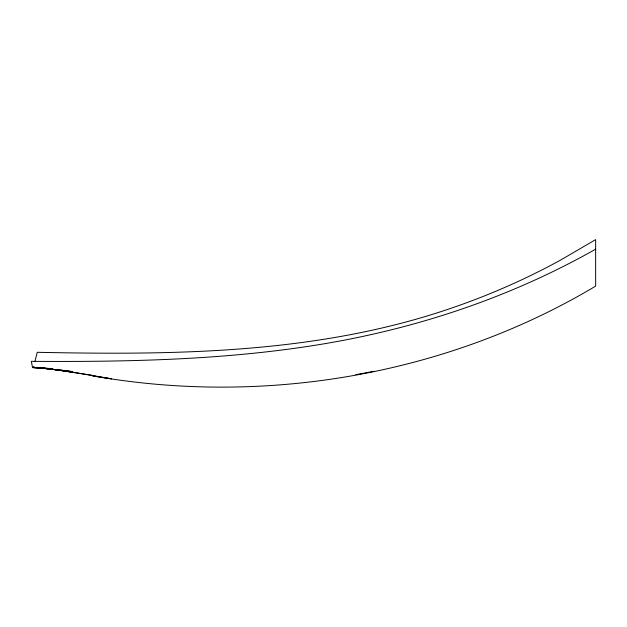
<?xml version="1.0" encoding="UTF-8"?>
<svg xmlns="http://www.w3.org/2000/svg" width="627" height="627" viewBox="0 0 627 627"><rect width="100%" height="100%" fill="white"/><g stroke="black" fill="none" stroke-linecap="round" stroke-linejoin="round"><path stroke-width="0.94" d="M35.034 361.042L37.244 352.296C177.778 355.188 321.902 353.769 456.048 306.525A694.497 694.497 0 0 0 560.75 259.993L595.65 239.608L595.65 286.116C446.291 375.322 263.489 406.069 92.577 375.855L111.559 378.818L61.901 370.291M33.56 366.819L32.823 367.579L32.455 367.124L31.35 361.348C125.572 361.936 220.234 360.18 313.5 345.524C412.198 330.092 508.591 298.452 595.65 249.162M355.752 374.664L374.06 371.294M32.823 367.579L52.198 368.645L33.012 367.579L52.55 369.264L38.169 367.712M38.396 367.477L72.081 371.529L38.216 367.743M52.911 369.46L72.254 371.936L53.083 369.405L91.918 375.291M38.357 367.469L52.731 369.413M61.211 370.157L72.599 372.422M35.292 367.398L33.38 367.187L35.308 367.414"/></g></svg>
